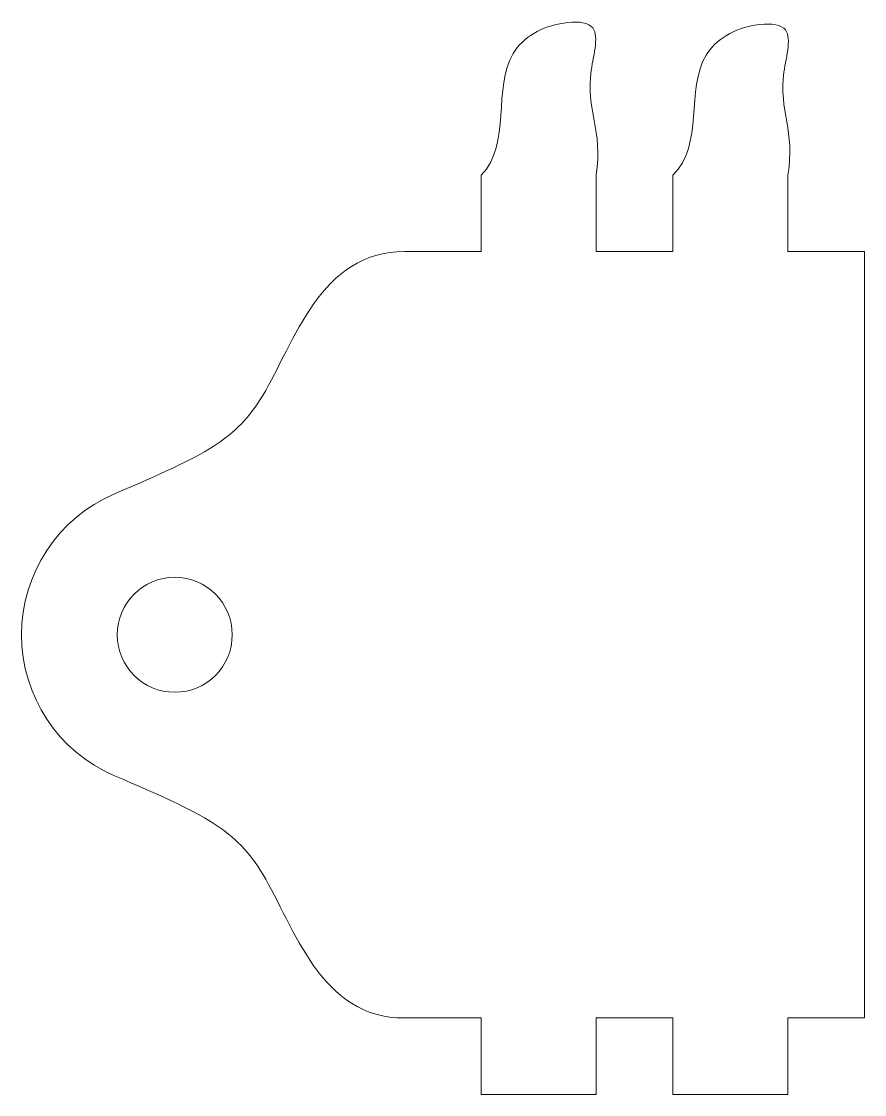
# Model space of a CAD drawing. Header units: inches. Extents: x -1 to 0.38, y -0.75 to 1.
import ezdxf

# ---------------------------------------------------------------- set-up
doc = ezdxf.new("R2010")
doc.units = ezdxf.units.IN
doc.header["$MEASUREMENT"] = 0

msp = doc.modelspace()

# ---------------------------------------------------------------- linework, layer by layer
at = {"color": 7, "linetype": 'Continuous', "lineweight": 15}
for p, q in [((-0.25, 0.625), (-0.25, 0.75)), ((-0.0625, 0.625), (-0.0625, 0.75)), ((0.0625, 0.625), (0.0625, 0.75)), ((0.25, 0.625), (0.25, 0.75)), ((-0.25, 0.625), (-0.375, 0.625)), ((0.0625, 0.625), (-0.0625, 0.625)), ((0.375, 0.625), (0.25, 0.625)), ((0.375, -0.625), (0.375, 0.625)), ((-0.25, -0.625), (-0.375, -0.625)), ((-0.25, -0.625), (-0.25, -0.75)), ((-0.0625, -0.625), (-0.0625, -0.75)), ((0.0625, -0.625), (-0.0625, -0.625)), ((0.0625, -0.625), (0.0625, -0.75)), ((0.25, -0.625), (0.25, -0.75)), ((0.375, -0.625), (0.25, -0.625)), ((-0.25, -0.75), (-0.0625, -0.75)), ((0.0625, -0.75), (0.25, -0.75))]:
    msp.add_line(p, q, dxfattribs=at)
msp.add_circle((-0.75, 0), 0.0938, dxfattribs=at)
msp.add_arc((-0.75, 0), 0.25, 113.1614, 246.8386, dxfattribs=at)
for points, knots in [([(-0.25, 0.75), (-0.2011, 0.7997), (-0.246, 0.9363), (-0.138, 1.0009), (-0.05, 1.0001), (-0.0918, 0.8708), (-0.0513, 0.8229), (-0.0625, 0.75)], [0, 0, 0, 0, 0.348301, 0.511854, 0.587996, 0.709542, 1, 1, 1, 1]), ([(0.0625, 0.75), (0.1132, 0.7985), (0.0689, 0.9337), (0.1764, 0.9978), (0.2643, 0.997), (0.223, 0.8691), (0.2623, 0.8212), (0.25, 0.75)], [0, 0, 0, 0, 0.347504, 0.512636, 0.589513, 0.712232, 1, 1, 1, 1]), ([(-0.8483, 0.2299), (-0.6985, 0.294), (-0.5918, 0.3479), (-0.5122, 0.6267), (-0.375, 0.625)], [0, 0, 0, 0, 0.458191, 1, 1, 1, 1]), ([(-0.8483, -0.2299), (-0.6985, -0.294), (-0.5918, -0.3479), (-0.5122, -0.6267), (-0.375, -0.625)], [0, 0, 0, 0, 0.458191, 1, 1, 1, 1])]:
    msp.add_open_spline(points, degree=3, knots=knots, dxfattribs=at)

doc.saveas('drawing.dxf')
